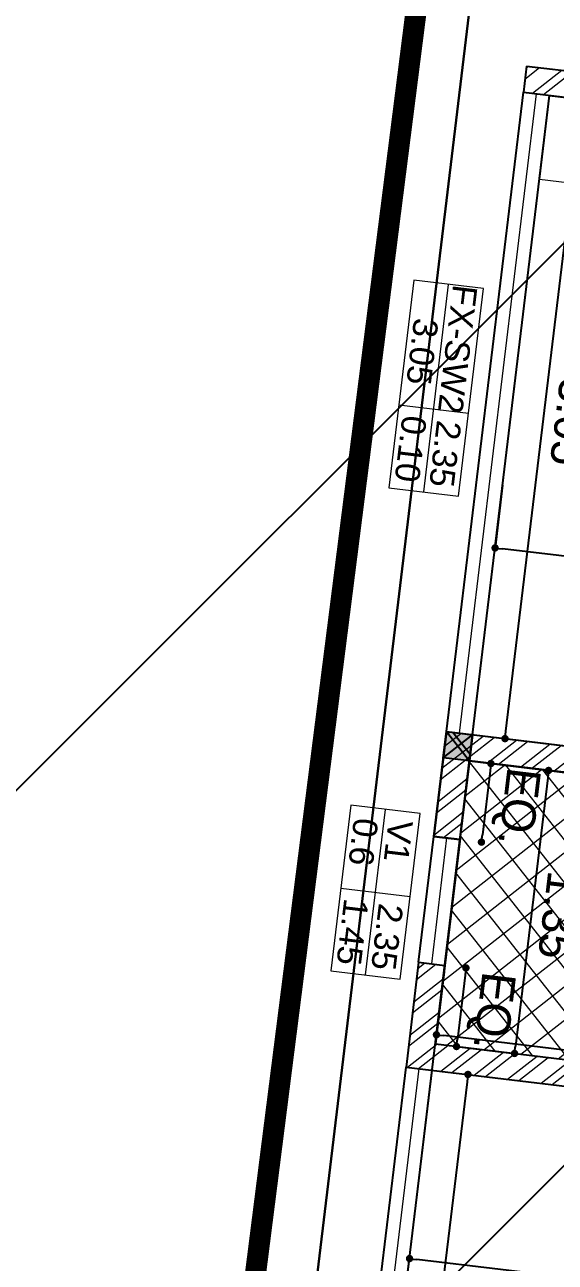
# Model space of a CAD drawing. Header units: metres. Extents: x 494 to 1845, y -666 to 1061.
# Drawn here: x 1652.0417 to 1652.1337, y 223.3829 to 223.5975 of the extents above; entities that cross this region are included whole.
import ezdxf
from ezdxf.enums import TextEntityAlignment as Align

# ---------------------------------------------------------------- set-up
doc = ezdxf.new("R2010")
doc.units = ezdxf.units.M
doc.header["$MEASUREMENT"] = 0
doc.linetypes.add('1', pattern=[0])
doc.layers.get('Defpoints').update_dxf_attribs({"color": 12})
for name, color, linetype in [('A-AREA', 1, 'Continuous'), ('COLUMN', 1, 'Continuous'), ('PLOT - SURVEY', 1, '1'), ('VDA-WALL BELOW', 8, 'Continuous'), ('VDA_ROOF', 250, 'Continuous'), ('WALL', 250, 'Continuous')]:
    doc.layers.add(name, color=color, linetype=linetype)
for name, color, linetype, lineweight in [('A-Wall Hatch', 8, 'Continuous', 9), ('DIMENSION', 8, 'Continuous', 5), ('VDA-DW TAGS', 4, 'Continuous', 9), ('VDA-FURNITURE', 8, 'Continuous', 13), ('VDA-HATCH', 8, 'Continuous', 9), ('VDA-SLIDING DOOR', 4, 'Continuous', 9), ('VDA-WALL', 250, 'Continuous', 25), ('VDA-WINDOW', 5, 'Continuous', 9)]:
    doc.layers.add(name, color=color, linetype=linetype, lineweight=lineweight)
doc.styles.add('arial', font='arial.ttf', dxfattribs={"height": 0.3})
doc.styles.add('RS', font='GOTHIC.TTF')
doc.dimstyles.new('SMALL-1', dxfattribs={"dimtxt": 0.16, "dimasz": 0.035, "dimexe": 0, "dimexo": 0.1, "dimgap": 0.05, "dimtad": 1, "dimzin": 0, "dimdsep": 46, "dimtxsty": 'RS', "dimblk": 'DOT', "dimcen": 2.5, "dimclrd": 256, "dimclre": 256, "dimclrt": 5, "dimadec": 0, "dimazin": 0, "dimtfac": 1, "dimtdec": 3, "dimtofl": 0, "dimtmove": 0, "dimatfit": 3, "dimfxl": 0, "dimtolj": 1, "dimtzin": 0, "dimarcsym": 0})
pattern_1 = [(45, (1152.758408798573, 282.9493043231583), (-0.1104854345604985, 0.1104854345604985), [])]

# ---------------------------------------------------------------- blocks, each defined once
blk = doc.blocks.new('6555kkm')
at = {"lineweight": 30}
h = blk.add_hatch(color=5, dxfattribs=at)
h.dxf.hatch_style = 1
h.paths.add_polyline_path([(1152.883408798573, 282.9493043231583), (1152.758408798573, 282.9493043231583), (1152.758408798573, 283.0743043231584), (1152.883408798573, 283.0743043231584)])
h = blk.add_hatch()
h.set_pattern_fill('ANSI31', color=5, scale=1.250000000001137)
h.set_pattern_definition(pattern_1)
h.paths.add_polyline_path([(1152.758408798573, 283.0743043231584), (1152.883408798573, 283.0743043231584), (1152.883408798573, 282.9493043231583), (1152.758408798573, 282.9493043231583)])
h = blk.add_hatch()
h.set_pattern_fill('ANSI31', color=5, scale=1.250000000001137)
h.set_pattern_definition(pattern_1)
h.paths.add_polyline_path([(1152.758408798573, 283.0743043231584), (1152.883408798573, 283.0743043231584), (1152.883408798573, 282.9493043231583), (1152.758408798573, 282.9493043231583)])
at = {"layer": 'COLUMN', "color": 5, "lineweight": 25}
for p, q in [((1152.758408798573, 282.9493043231583), (1152.883408798573, 283.0743043231584)), ((1152.883408798573, 282.9493043231583), (1152.758408798573, 283.0743043231584))]:
    blk.add_line(p, q, dxfattribs=at)
blk.add_lwpolyline([(1152.758408798573, 283.0743043231584), (1152.883408798573, 283.0743043231584), (1152.883408798573, 282.9493043231583), (1152.758408798573, 282.9493043231583)], close=True, dxfattribs=at)
blk = doc.blocks.new('zw$417C')
at = {"layer": 'COLUMN', "color": 8, "lineweight": 30}
blk.add_blockref('6555kkm', (-1097.451033627933, -282.8867646900941), dxfattribs=at)
blk = doc.blocks.new('DFSDFASDFASD')
at = {"layer": 'VDA_ROOF', "color": 5, "lineweight": 30, "ltscale": 4}
blk.add_lwpolyline([(43.72001114071099, 7.876165156727097), (16.86561930178232, 4.449999999999932), (-16.84999999999991, 4.449999999999932), (-16.84999999999991, -6.375000000000114), (7.450000000000273, -6.375000000000114), (7.450000000000273, -7.275000000000091), (43.72001114071099, -7.275000000000091), (43.72001114071099, -3.799912912925208), (45.04501133847248, -3.799912912896389), (45.04501133847248, 0.8250953790992526), (43.72001114071099, 0.8250953790992526)], close=True, dxfattribs=at)
blk = doc.blocks.new('_Dot')
at = {"color": 0, "linetype": 'ByBlock', "lineweight": -2}
blk.add_line((-0.5, 0), (-1, 0), dxfattribs=at)
at = {"color": 0, "linetype": 'ByBlock', "const_width": 0.5}
blk.add_lwpolyline([(-0.25, 0, 1), (0.25, 0, 1)], format="xyb", close=True, dxfattribs=at)
blk = doc.blocks.new('*D1140')
at = {"layer": 'Defpoints', "color": 0, "transparency": 16777216}
for p in [(-4.524999999999864, -1.024999999999977), (-4.524999414097238, -4.37504520146598), (-2.366173958560466, -4.37504520146598)]:
    blk.add_point(p, dxfattribs=at)
at = {"layer": 'DIMENSION', "lineweight": -2, "transparency": 16777216}
for p, q in [((-2.666173958560466, -1.024999999999977), (-2.366173958560466, -1.024999999999977)), ((-2.366173958560466, -1.059999999999977), (-2.366173958560466, -4.34004520146598)), ((-2.666173958560466, -4.37504520146598), (-2.366173958560466, -4.37504520146598))]:
    blk.add_line(p, q, dxfattribs=at)
at = {"layer": 'DIMENSION', "lineweight": -2, "transparency": 16777216, "xscale": 0.035, "yscale": 0.035, "zscale": 0.035}
for p, rotation in [((-2.366173958560466, -1.024999999999977), 90), ((-2.366173958560466, -4.37504520146598), 270)]:
    blk.add_blockref('_Dot', p, dxfattribs=dict(at, rotation=rotation))
at = {"layer": 'DIMENSION', "color": 5, "transparency": 16777216, "insert": (-2.500198431707985, -2.700022600732979), "char_height": 0.16, "attachment_point": 5, "rotation": 90, "style": 'RS'}
blk.add_mtext('\\A1;3.35', dxfattribs=at)
blk = doc.blocks.new('*D1141')
at = {"layer": 'Defpoints', "color": 0, "transparency": 16777216}
for p in [(-4.524999414097238, -4.220521955927154), (-4.524999414097238, -4.37504520146598), (-1.474999999999909, -4.375)]:
    blk.add_point(p, dxfattribs=at)
at = {"layer": 'DIMENSION', "lineweight": -2, "transparency": 16777216}
for p, q in [((-4.524999414097238, -4.27504520146598), (-4.524999414097238, -4.220521955927154)), ((-1.509999999999909, -4.220521955927154), (-4.489999414097237, -4.220521955927154)), ((-1.474999999999909, -4.275), (-1.474999999999909, -4.220521955927154))]:
    blk.add_line(p, q, dxfattribs=at)
at = {"layer": 'DIMENSION', "lineweight": -2, "transparency": 16777216, "xscale": 0.035, "yscale": 0.035, "zscale": 0.035, "rotation": 180}
blk.add_blockref('_Dot', (-4.524999414097238, -4.220521955927154), dxfattribs=at)
at = {"layer": 'DIMENSION', "lineweight": -2, "transparency": 16777216, "xscale": 0.035, "yscale": 0.035, "zscale": 0.035}
blk.add_blockref('_Dot', (-1.474999999999909, -4.220521955927154), dxfattribs=at)
at = {"layer": 'DIMENSION', "color": 5, "transparency": 16777216, "insert": (-2.999999707048573, -4.086497482779635), "char_height": 0.16, "attachment_point": 5, "style": 'RS'}
blk.add_mtext('\\A1;3.05', dxfattribs=at)
blk = doc.blocks.new('*D1144')
at = {"layer": 'Defpoints', "color": 0, "transparency": 16777216}
for p in [(-0.974999999999909, -4.272736819569502), (-1.349999999999909, -4.375), (-0.974999999999909, -4.375)]:
    blk.add_point(p, dxfattribs=at)
at = {"layer": 'DIMENSION', "lineweight": -2, "transparency": 16777216}
for p, q in [((-1.349999999999909, -4.275), (-1.349999999999909, -4.272736819569502)), ((-1.314999999999909, -4.272736819569502), (-1.009999999999909, -4.272736819569502)), ((-0.974999999999909, -4.275), (-0.974999999999909, -4.272736819569502))]:
    blk.add_line(p, q, dxfattribs=at)
at = {"layer": 'DIMENSION', "lineweight": -2, "transparency": 16777216, "xscale": 0.035, "yscale": 0.035, "zscale": 0.035, "rotation": 180}
blk.add_blockref('_Dot', (-1.349999999999909, -4.272736819569502), dxfattribs=at)
at = {"layer": 'DIMENSION', "lineweight": -2, "transparency": 16777216, "xscale": 0.035, "yscale": 0.035, "zscale": 0.035}
blk.add_blockref('_Dot', (-0.974999999999909, -4.272736819569502), dxfattribs=at)
at = {"layer": 'DIMENSION', "color": 5, "transparency": 16777216, "insert": (-1.162499999999909, -4.134415949413146), "char_height": 0.16, "attachment_point": 5, "style": 'RS'}
blk.add_mtext('\\A1;EQ.', dxfattribs=at)
blk = doc.blocks.new('*D1145')
at = {"layer": 'Defpoints', "color": 0, "transparency": 16777216}
for p in [(0, -4.274537624028312), (-0.375, -4.375139446603555), (0, -4.375139446603555)]:
    blk.add_point(p, dxfattribs=at)
at = {"layer": 'DIMENSION', "lineweight": -2, "transparency": 16777216}
for p, q in [((-0.375, -4.275139446603555), (-0.375, -4.274537624028312)), ((-0.34, -4.274537624028312), (-0.035, -4.274537624028312)), ((0, -4.275139446603555), (0, -4.274537624028312))]:
    blk.add_line(p, q, dxfattribs=at)
at = {"layer": 'DIMENSION', "lineweight": -2, "transparency": 16777216, "xscale": 0.035, "yscale": 0.035, "zscale": 0.035, "rotation": 180}
blk.add_blockref('_Dot', (-0.375, -4.274537624028312), dxfattribs=at)
at = {"layer": 'DIMENSION', "lineweight": -2, "transparency": 16777216, "xscale": 0.035, "yscale": 0.035, "zscale": 0.035}
blk.add_blockref('_Dot', (0, -4.274537624028312), dxfattribs=at)
at = {"layer": 'DIMENSION', "color": 5, "transparency": 16777216, "insert": (-0.1875, -4.136216753871956), "char_height": 0.16, "attachment_point": 5, "style": 'RS'}
blk.add_mtext('\\A1;EQ.', dxfattribs=at)
blk = doc.blocks.new('*D1146')
at = {"layer": 'Defpoints', "color": 0, "transparency": 16777216}
for p in [(-1.349999999999909, -2.326928868841492), (0, -3.997813383202583), (0, -4.375)]:
    blk.add_point(p, dxfattribs=at)
at = {"layer": 'DIMENSION', "lineweight": -2, "transparency": 16777216}
for p, q in [((-1.349999999999909, -3.697813383202583), (-1.349999999999909, -3.997813383202583)), ((-1.314999999999909, -3.997813383202583), (-0.035, -3.997813383202583)), ((0, -4.275), (0, -3.997813383202583))]:
    blk.add_line(p, q, dxfattribs=at)
at = {"layer": 'DIMENSION', "lineweight": -2, "transparency": 16777216, "xscale": 0.035, "yscale": 0.035, "zscale": 0.035, "rotation": 180}
blk.add_blockref('_Dot', (-1.349999999999909, -3.997813383202583), dxfattribs=at)
at = {"layer": 'DIMENSION', "lineweight": -2, "transparency": 16777216, "xscale": 0.035, "yscale": 0.035, "zscale": 0.035}
blk.add_blockref('_Dot', (0, -3.997813383202583), dxfattribs=at)
at = {"layer": 'DIMENSION', "color": 5, "transparency": 16777216, "insert": (-0.6749999999999545, -3.863788910055065), "char_height": 0.16, "attachment_point": 5, "style": 'RS'}
blk.add_mtext('\\A1;1.35', dxfattribs=at)
blk = doc.blocks.new('*D1147')
at = {"layer": 'Defpoints', "color": 0, "transparency": 16777216}
for p in [(-1.349954619197206, -2.049997637356228), (-1.349999999999909, -4.375139446603555), (-0.0440892370477286, -4.375139446603555)]:
    blk.add_point(p, dxfattribs=at)
at = {"layer": 'DIMENSION', "lineweight": -2, "transparency": 16777216}
for p, q in [((-0.3440892370477286, -2.049997637356228), (-0.0440892370477286, -2.049997637356228)), ((-0.0440892370477286, -2.084997637356228), (-0.0440892370477286, -4.340139446603555)), ((-0.3440892370477286, -4.375139446603555), (-0.0440892370477286, -4.375139446603555))]:
    blk.add_line(p, q, dxfattribs=at)
at = {"layer": 'DIMENSION', "lineweight": -2, "transparency": 16777216, "xscale": 0.035, "yscale": 0.035, "zscale": 0.035}
for p, rotation in [((-0.0440892370477286, -2.049997637356228), 90), ((-0.0440892370477286, -4.375139446603555), 270)]:
    blk.add_blockref('_Dot', p, dxfattribs=dict(at, rotation=rotation))
at = {"layer": 'DIMENSION', "color": 5, "transparency": 16777216, "insert": (-0.1781137101952474, -3.21256854197992), "char_height": 0.16, "attachment_point": 5, "rotation": 90, "style": 'RS'}
blk.add_mtext('\\A1;2.33', dxfattribs=at)
blk = doc.blocks.new('*D1148')
at = {"layer": 'Defpoints', "color": 0, "transparency": 16777216}
for p in [(3.424999999999955, -4.204767998993418), (0.125, -4.375), (3.424999999999955, -4.375)]:
    blk.add_point(p, dxfattribs=at)
at = {"layer": 'DIMENSION', "lineweight": -2, "transparency": 16777216}
for p, q in [((0.125, -4.275), (0.125, -4.204767998993418)), ((0.16, -4.204767998993418), (3.389999999999954, -4.204767998993418)), ((3.424999999999955, -4.275), (3.424999999999955, -4.204767998993418))]:
    blk.add_line(p, q, dxfattribs=at)
at = {"layer": 'DIMENSION', "lineweight": -2, "transparency": 16777216, "xscale": 0.035, "yscale": 0.035, "zscale": 0.035, "rotation": 180}
blk.add_blockref('_Dot', (0.125, -4.204767998993418), dxfattribs=at)
at = {"layer": 'DIMENSION', "lineweight": -2, "transparency": 16777216, "xscale": 0.035, "yscale": 0.035, "zscale": 0.035}
blk.add_blockref('_Dot', (3.424999999999955, -4.204767998993418), dxfattribs=at)
at = {"layer": 'DIMENSION', "color": 5, "transparency": 16777216, "insert": (1.774999999999977, -4.070743525845899), "char_height": 0.16, "attachment_point": 5, "style": 'RS'}
blk.add_mtext('\\A1;3.30', dxfattribs=at)
blk = doc.blocks.new('*D1149')
at = {"layer": 'Defpoints', "color": 0, "transparency": 16777216}
for p in [(3.424999999999955, -1.024999999999977), (1.02384064773787, -4.375035912938472), (3.425009244765988, -4.375035912938472)]:
    blk.add_point(p, dxfattribs=at)
at = {"layer": 'DIMENSION', "lineweight": -2, "transparency": 16777216}
for p, q in [((1.32384064773787, -1.024999999999977), (1.02384064773787, -1.024999999999977)), ((1.02384064773787, -1.059999999999977), (1.02384064773787, -4.340035912938472)), ((1.32384064773787, -4.375035912938472), (1.02384064773787, -4.375035912938472))]:
    blk.add_line(p, q, dxfattribs=at)
at = {"layer": 'DIMENSION', "lineweight": -2, "transparency": 16777216, "xscale": 0.035, "yscale": 0.035, "zscale": 0.035}
for p, rotation in [((1.02384064773787, -1.024999999999977), 90), ((1.02384064773787, -4.375035912938472), 270)]:
    blk.add_blockref('_Dot', p, dxfattribs=dict(at, rotation=rotation))
at = {"layer": 'DIMENSION', "color": 5, "transparency": 16777216, "insert": (0.8898161745903514, -2.700017956469225), "char_height": 0.16, "attachment_point": 5, "rotation": 90, "style": 'RS'}
blk.add_mtext('\\A1;3.35', dxfattribs=at)
blk = doc.blocks.new('V1')
at = {"layer": 'VDA-DW TAGS'}
for p, q in [((1525.345971780803, 322.8255013930478), (1525.345971780803, 323.1563759827781)), ((1525.740711984555, 322.9909386879129), (1524.950971780803, 322.9909386879129))]:
    blk.add_line(p, q, dxfattribs=at)
blk.add_lwpolyline([(1525.740711984555, 323.1563759827781), (1524.950971780803, 323.1563759827781), (1524.950971780803, 322.8255013930478), (1525.740711984555, 322.8255013930478)], close=True, dxfattribs=at)
at = {"layer": 'VDA-DW TAGS', "char_height": 0.1159809851405905, "attachment_point": 8, "style": 'arial'}
for s, insert, width in [('V1', (1525.093642404539, 323.0116001073051), 0.2822932409837917), ('2.35', (1525.550088173589, 323.0116001073051), 0.2822932409837917), ('0.6', (1525.116763770219, 322.84616281244), 0.275840167237977), ('1.45', (1525.546186022507, 322.84616281244), 0.3661736348513708)]:
    blk.add_mtext(s, dxfattribs=dict(at, insert=insert, width=width))
blk = doc.blocks.new('FX SW 2')
at = {"layer": 'VDA-DW TAGS'}
for p, q in [((1536.635428353373, 314.01549259741), (1536.635428353373, 314.3463671871402)), ((1537.030168557125, 314.1809298922751), (1536.040556048342, 314.1809298922751))]:
    blk.add_line(p, q, dxfattribs=at)
blk.add_lwpolyline([(1537.030168557125, 314.3463671871402), (1536.040556048342, 314.3463671871402), (1536.040556048342, 314.01549259741), (1537.030168557125, 314.01549259741)], close=True, dxfattribs=at)
at = {"layer": 'VDA-DW TAGS', "char_height": 0.1159809851405905, "attachment_point": 8, "style": 'arial'}
for s, insert, width in [('FX-SW2', (1536.340795877519, 314.2004444817844), 0.2822932409837917), ('2.35', (1536.839544746159, 314.2015913116672), 0.2822932409837917), ('3.05', (1536.371493042921, 314.0361540168021), 0.275840167237977), ('0.10', (1536.835642595077, 314.0361540168021), 0.3661736348513708)]:
    blk.add_mtext(s, dxfattribs=dict(at, insert=insert, width=width))
blk = doc.blocks.new('SDFDSFD')
at = {"layer": 'A-Wall Hatch', "ltscale": 0.1}
h = blk.add_hatch(dxfattribs=at)
h.set_pattern_fill('ANSI32', color=256, scale=0.3, angle=270)
h.set_pattern_definition([(315, (-5.76940198055172, -2.326928868841492), (0.07954951288348662, 0.07954951288348659), []), (315, (-5.76940198055172, -2.379961877341486), (0.07954951288348662, 0.07954951288348659), [])])
h.paths.add_polyline_path([(-3.575000000000045, 2.575000000000045), (-5.244999999999891, 2.575000000000045), (-5.244999999999891, 5.250000000000057), (-1.349999999999909, 5.250000000000057), (-1.349999999999909, 5.375000000000057), (-6.8449999999998, 5.375000000000057), (-6.8449999999998, 5.250000000000057), (-5.369999999999891, 5.250000000000057), (-5.369999999999891, 4.050000000000068), (-5.7199999999998, 4.050000000000068), (-5.7199999999998, 3.925000000000068), (-5.369999999999891, 3.925000000000068), (-5.369999999999891, 2.575000000000045), (-5.7199999999998, 2.575000000000045), (-5.7199999999998, 2.450000000000045), (-3.575000000000045, 2.450000000000045)])
h.paths.add_polyline_path([(-7.7199999999998, -2.949999999999989), (-7.7199999999998, -0.8999999999999773), (-6.8449999999998, -0.8999999999999773), (-6.8449999999998, 4.050000000000068), (-6.7199999999998, 4.050000000000068), (-6.7199999999998, -0.8999999999999773), (-6.449999999999863, -0.8999999999999773), (-6.449999999999863, -1.024999999999977), (-7.5949999999998, -1.024999999999977), (-7.5949999999998, -2.949999999999989)])
h.paths.add_polyline_path([(-2.375, -0.8999999999999773), (-4.649999999999864, -0.8999999999999773), (-4.649999999999864, -4.5), (-4.524999999999864, -4.5), (-4.524999999999864, -1.024999999999977), (-2.375, -1.024999999999977)])
h.paths.add_polyline_path([(-0.974999999999909, 2.999860553396445), (-0.9809027286516994, 2.999860553396445), (-1.349999999999909, 3), (-1.349999999999909, 4.050000000000068), (-1.474999999999909, 4.050000000000068), (-1.474999999999909, 3), (-2.375, 3), (-2.375, 2.450000000000045), (-2.25, 2.450000000000045), (-2.25, 2.875), (-1.474999999999909, 2.875), (-1.474999999999909, 0), (-1.349999999999909, 0), (-1.349999999999909, 0.8000000000000114), (-0.625, 0.8000000000000114), (-0.625, 0.9250000000000114), (-1.349999999999909, 0.9250000000000114), (-1.349999999999909, 2.875), (-0.974999999999909, 2.875)])
h.paths.add_polyline_path([(2.674999999999955, 3), (1.024999999999864, 3), (1.024999999999864, 4.350000000000023), (1.974999999999909, 4.350000000000023), (1.974999999999909, 4.474860553396468), (0.8999999999998636, 4.475000000000023), (0.8999999999998636, 3), (-0.375, 3), (-0.375, 2.875), (2.674999999999955, 2.875)])
h.paths.add_polyline_path([(-0.625, -1.925000000000011), (-1.349999999999909, -1.925000000000011), (-1.349999999999909, -1.024999999999977), (-0.900000000000091, -1.024999999999977), (-0.900000000000091, -0.8999999999999773), (-1.474999999999909, -0.8999999999999773), (-1.474999999999909, -4.5), (-0.974999999999909, -4.5), (-0.974999999999909, -4.375139446603555), (-0.9809027286516994, -4.375139446603555), (-1.349999999999909, -4.375), (-1.349999999999909, -2.050000003470643), (-0.625, -2.050000000000011)])
h.paths.add_polyline_path([(3.549999999999955, 4.475000000000023), (2.574999999999818, 4.475000000000023), (2.574999999999818, 4.350000000000023), (3.424999999999955, 4.350000000000023), (3.424999999999955, 3), (3.549999999999955, 3)])
h.paths.add_polyline_path([(0.125, -1.925000000000011), (0, -1.925000000000011), (0, -4.375), (-0.375, -4.375), (-0.375, -4.5), (0.125, -4.5)])
h.paths.add_polyline_path([(0.125, 2.875), (0, 2.875), (0, 0), (0.125, 0)])
h.paths.add_polyline_path([(4.875, 3), (3.549999999999955, 3), (3.549999999999955, 2.875), (4.875, 2.875)])
h.paths.add_polyline_path([(3.549999999999955, 3), (3.424999999999955, 3), (3.424999999999955, 2.875), (3.549999999999955, 2.875)])
h.paths.add_polyline_path([(3.549999999999955, 0.112500000000017), (3.424999999999955, 0.1125000000000171), (3.424999999999955, -0.8999999999999773), (0, -0.8999999999999773), (0, -1.024999999999977), (3.424999999999955, -1.024999999999977), (3.424999999999955, -4.5), (3.549999999999955, -4.5), (3.549999999999955, -1.024999999999977), (4.875, -1.024999999999977), (4.875, -0.8999999999999773), (3.549999999999955, -0.8999999999999773)])
h.paths.add_polyline_path([(3.424999999999955, 1.912500000000017), (3.549999999999955, 1.912500000000017), (3.549999999999955, 2.875), (3.424999999999955, 2.875)])
at = {"layer": 'VDA-HATCH'}
h = blk.add_hatch(dxfattribs=at)
h.set_pattern_fill('ANSI37', color=43)
h.set_pattern_definition([(45, (-42536.25676201939, 14913.54794713638), (-0.08838834764831846, 0.08838834764831846), []), (135, (-42536.25676201939, 14913.54794713638), (-0.08838834764831845, -0.08838834764831843), [])])
h.paths.add_polyline_path([(1.024999999999864, 3), (3.425000000028149, 3), (3.425000000028149, 4.350000000000023), (1.024999999999864, 4.350000000000023)])
h.paths.add_polyline_path([(-1.349954619197206, -2.050000003525213), (0, -2.050000003525213), (0, -4.375139446603555), (-1.349954619197206, -4.375139446603555)])
h.paths.add_polyline_path([(0, 2.875), (-1.349999999999909, 2.875), (-1.349999999999909, 0.9250000000000114), (0, 0.9250000000000114)])
blk.add_lwpolyline([(-1.474999999999909, -0.8999999999999773), (-0.900000000000091, -0.8999999999999773), (-0.900000000000091, -1.024999999999977), (-1.349999999999909, -1.024999999999977), (-1.349999999999909, -1.925000000000011), (-0.625, -1.925000000000011), (-0.625, -2.050000000000011), (-1.349954619197206, -2.050000003470416), (-1.349999999999909, -4.375), (-0.974999999999909, -4.375), (-0.974999999999909, -4.5), (-1.474999999999909, -4.5), (-1.474999999999909, -0.8999999999999773)])
at = {"layer": 'A-AREA'}
blk.add_lwpolyline([(-1.474999999999909, 5.250000000000057), (-1.474999999999909, 2.875), (1.024999999999864, 2.875), (1.024999999999864, 4.350000000000023), (3.425000000028149, 4.34999589387229), (3.424999999999955, 2.875), (4.75, 2.875), (4.75, -0.8999999999999773), (3.425065773919869, -0.8999986045160426), (3.424999999999955, -4.375), (-4.524999414097238, -4.37504520146598), (-4.524999999999864, -2.824999999999989), (-7.5949999999998, -2.824999999999989), (-7.5949999999998, -1.024999999999977), (-6.7199999999998, -1.024999999999977)], dxfattribs=at)
at = {"layer": 'VDA-FURNITURE', "extrusion": (4.368272014304201e-06, 5.8104550666431e-06, 0.9999999999735785), "elevation": -2.491889090263516e-06}
blk.add_lwpolyline([(-4.124999411816134, -3.625022125149144), (-4.524999411497447, -3.625022123242843), (-4.524999414240483, -4.375045201525381), (-4.12499941455917, -4.375045203431682)], close=True, dxfattribs=at)
at = {"layer": 'VDA-SLIDING DOOR'}
for p, q in [((-1.474999999999909, -4.4375), (-4.524999999999864, -4.4375)), ((3.424999999999955, -4.4375), (0.125, -4.4375))]:
    blk.add_line(p, q, dxfattribs=at)
at = {"layer": 'VDA-WALL'}
for p, q in [((-4.649999999999864, -4.5), (-4.649999999999864, -0.8999999999999773)), ((-1.474999999999909, -4.5), (-1.474999999999909, -0.8999999999999773)), ((-4.524999999999864, -4.5), (-4.524999999999864, -1.024999999999977)), ((0, -4.375), (0, -1.925000000000011)), ((0.125, -4.5), (0.125, -1.925000000000011)), ((-1.349999999999909, -4.375), (-1.349999999999909, -2.050000000000011)), ((-1.349999999999909, -4.375), (-0.974999999999909, -4.375)), ((-0.974999999999909, -4.5), (-0.974999999999909, -4.375)), ((-0.375, -4.375), (0, -4.375)), ((-0.375, -4.5), (-0.375, -4.375)), ((-4.649999999999864, -4.5), (-4.524999999999864, -4.5)), ((-1.474999999999909, -4.5), (-0.974999999999909, -4.5)), ((-0.375, -4.5), (0.125, -4.5))]:
    blk.add_line(p, q, dxfattribs=at)
at = {"layer": 'VDA-WALL BELOW'}
for p, q in [((-1.474999999999909, -4.375), (-4.524999999999864, -4.375)), ((-0.9809027286516994, -4.375139446603555), (-0.375, -4.375139446603555)), ((3.424999999999955, -4.375), (0.125, -4.375)), ((-1.474999999999909, -4.5), (-4.524999999999864, -4.5)), ((-0.375, -4.5), (-0.974999999999909, -4.5)), ((3.424999999999955, -4.5), (0.125, -4.5))]:
    blk.add_line(p, q, dxfattribs=at)
at = {"layer": 'VDA-WINDOW'}
blk.add_line((-0.375, -4.4375), (-0.974999999999909, -4.4375), dxfattribs=at)
at = {"layer": 'VDA-HATCH'}
for name, p in [('FX SW 2', (-1539.619713577826, -318.9232350618058)), ('V1', (-1526.025719182081, -327.7332438574437))]:
    blk.add_blockref(name, p, dxfattribs=at)
at = {"layer": 'DIMENSION'}
for base, p1, p2, picture, middle in [((-2.366173958560466, -4.37504520146598), (-4.524999999999864, -1.024999999999977), (-4.524999414097238, -4.37504520146598, 4.269554277385695e-05), '*D1140', (-2.500198431707985, -2.700022600732979)), ((1.02384064773787, -4.375035912938472), (3.424999999999955, -1.024999999999977), (3.425009244765988, -4.375035912938472, 7.967563127706629e-06), '*D1149', (0.8898161745903514, -2.700017956469225))]:
    dim = blk.add_linear_dim(base=base, p1=p1, p2=p2, angle=90, dimstyle='SMALL-1', dxfattribs=at)
    dim.commit()
    dim.dimension.update_dxf_attribs({"geometry": picture, "text_midpoint": middle})
dim = blk.add_linear_dim(base=(-0.0440892370477286, -4.375139446603555), p1=(-1.349954619197206, -2.049997637356228, 1.965722418964795e-06), p2=(-1.349999999999909, -4.375139446603555), angle=90, dimstyle='SMALL-1', dxfattribs=at)
dim.commit()
dim.dimension.update_dxf_attribs({"geometry": '*D1147', "text_midpoint": (-0.0440892370477286, -3.21256854197992), "dimtype": 160})
for base, p1, p2, picture, middle in [((0, -3.997813383202583), (-1.349999999999909, -2.326928868841492), (0, -4.375), '*D1146', (-0.6749999999999545, -3.863788910055065)), ((-4.524999414097238, -4.220521955927154), (-1.474999999999909, -4.375), (-4.524999414097238, -4.37504520146598, 4.269554277385695e-05), '*D1141', (-2.999999707048573, -4.086497482779635)), ((3.424999999999955, -4.204767998993418), (0.125, -4.375), (3.424999999999955, -4.375), '*D1148', (1.774999999999977, -4.070743525845899))]:
    dim = blk.add_linear_dim(base=base, p1=p1, p2=p2, dimstyle='SMALL-1', dxfattribs=at)
    dim.commit()
    dim.dimension.update_dxf_attribs({"geometry": picture, "text_midpoint": middle})
for base, p1, p2, picture, middle in [((-0.974999999999909, -4.272736819569502), (-1.349999999999909, -4.375), (-0.974999999999909, -4.375), '*D1144', (-1.162499999999909, -4.272736819569502)), ((0, -4.274537624028312), (-0.375, -4.375139446603555), (0, -4.375139446603555), '*D1145', (-0.1875, -4.274537624028312))]:
    dim = blk.add_linear_dim(base=base, p1=p1, p2=p2, text='EQ.', dimstyle='SMALL-1', dxfattribs=at)
    dim.commit()
    dim.dimension.update_dxf_attribs({"geometry": picture, "text_midpoint": middle, "dimtype": 160})
blk = doc.blocks.new('zw$2126')
at = {"layer": 'PLOT - SURVEY', "color": 250, "linetype": 'Continuous', "lineweight": 40}
blk.add_lwpolyline([(82.9226831056817, 22.43505676527144), (56.5597619179664, 19.07159493212777), (25.1028633677472, 19.36173559616901), (3.520662625471459, 19.09849490365042), (3.10401907792243, 13.59013149376943), (2.707378140132505, 11.19778934321613), (2.149469706279206, 4.821816462005074), (2.04906392234102, 1.799294389482668), (16.89501565653904, 1.479778965218713), (49.78294776953248, 0.2515402565589397), (86.1789893841426, 0)], dxfattribs=at)
for name, p in [('DFSDFASDFASD', (40.09767419176183, 7.616337668777021)), ('SDFDSFD', (79.96768020883496, 5.14142106419115))]:
    blk.add_blockref(name, p)
at = {"layer": 'COLUMN', "color": 6, "lineweight": 30}
blk.add_blockref('zw$417C', (23.18530099380655, 0.5788404130989875), dxfattribs=at)
at = {"layer": 'COLUMN', "style": 'arial'}
blk.add_attdef('SA2', text='', height=0.2, dxfattribs=at).set_placement((23.5857722090484, 1.822347833846607), align=Align.CENTER)
blk = doc.blocks.new('zw$2024')
at = {"layer": 'WALL', "lineweight": 50, "ltscale": 0.5, "const_width": 0.004045707628156693}
blk.add_lwpolyline([(2.528611679872793, 2.796275338573963), (1.48736790761549, 2.499846340659275), (0.9691127604463334, 2.868895790498726), (0.9424110901039429, 4.021194237151036), (0.9340769323897264, 5.146669642226328), (1.097442606421819, 6.408849508059944), (1.190955788604097, 7.277045578426822), (0.9717020133290051, 7.320347436684784), (0.8775179397556174, 7.347817791480139), (0.6240948139198652, 7.400978389714652), (0.5031686129119324, 7.419588644802644), (0.418734694719288, 6.824788709309104), (0.2107853226362666, 5.509650530627226), (0.01501353050352083, 3.969125979973825), (0.1838004527511119, 2.560734240463233), (0.5032899841513343, 2.480103287433423)], dxfattribs=at)
at = {"layer": 'COLUMN', "color": 2, "lineweight": 30, "xscale": 0.040454025344065, "yscale": 0.040454025344065, "zscale": 0.040454025344065, "rotation": 263.1416268303429}
blk.add_blockref('zw$2126', (0.4407994604573449, 7.510580479510105), dxfattribs=at)
blk = doc.blocks.new('sadfsdf')
h = blk.add_hatch()
h.set_pattern_fill('ANSI31', color=8, scale=0.9052046613064094)
h.set_pattern_definition([(45, (88.25406417159138, 40.16325679394214), (-0.08000954429642927, 0.08000954429642927), [])])
h.paths.add_polyline_path([(88.25406417159138, 43.24152592060449), (89.596803140666, 43.24152592060449), (89.596803140666, 40.16325679394214), (88.25406417159138, 40.16325679394214)])
at = {"color": 3, "xscale": 0.9052046613064094, "yscale": 0.9052046613064094, "zscale": 0.9052046613064094}
blk.add_blockref('zw$2024', (88.4565789670753, 36.51448644374426), dxfattribs=at)

msp = doc.modelspace()

# ---------------------------------------------------------------- block references
msp.add_blockref('sadfsdf', (1563.579116770331, 183.0184152827342))

doc.saveas('drawing.dxf')
